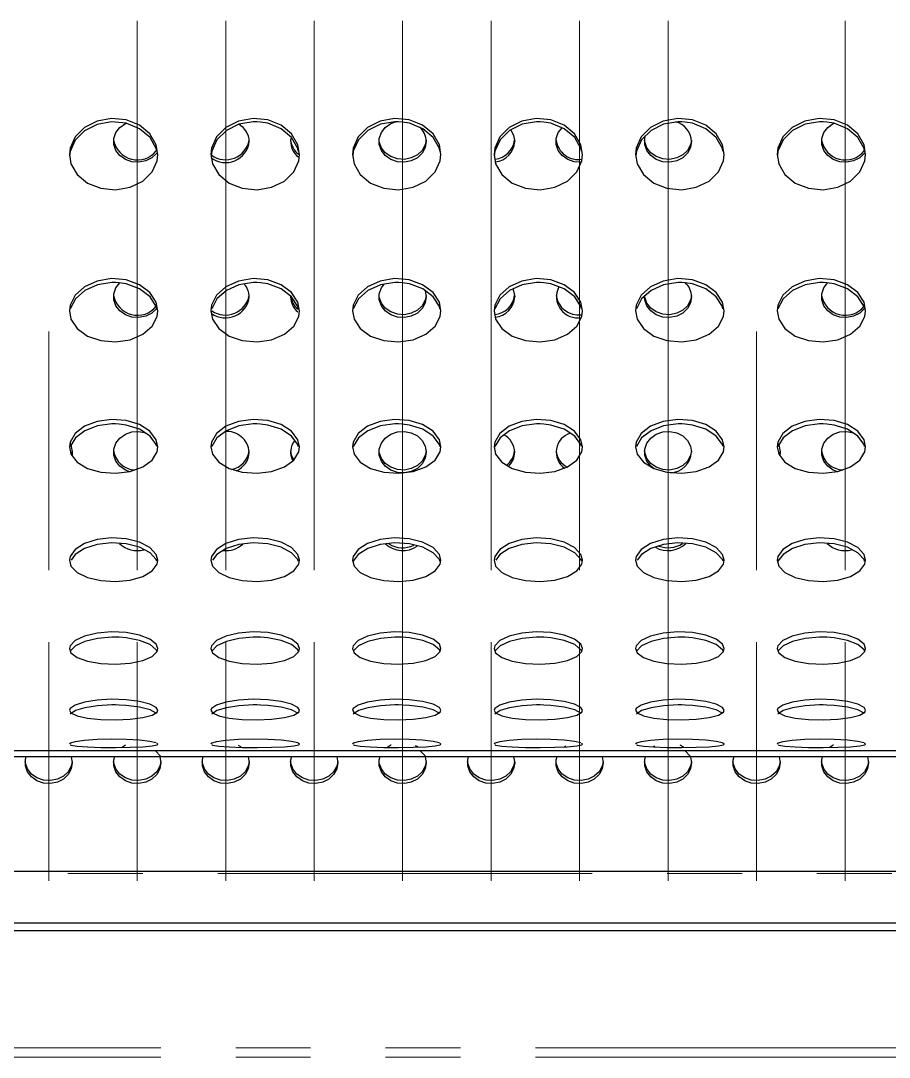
# Model space of a CAD drawing. Header units: millimetres. Extents: x 0 to 594, y 0 to 420.
# Drawn here: x 287.46 to 302.19, y 266.33 to 283.91 of the extents above; entities that cross this region are included whole.
import ezdxf

# ---------------------------------------------------------------- set-up
doc = ezdxf.new("R2010")
doc.units = ezdxf.units.MM
doc.linetypes.add('CENTERX2', pattern=[20.32, 12.7, -2.54, 2.54, -2.54])
doc.linetypes.add('PHANTOM', pattern=[12.7, 6.35, -1.27, 1.27, -1.27, 1.27, -1.27])

msp = doc.modelspace()

# ---------------------------------------------------------------- hatches: boundary and pattern name
at = {"linetype": 'Continuous', "lineweight": 18}
h = msp.add_hatch(dxfattribs=at)
h.set_pattern_fill('ANSI31', color=256, angle=90, style=0)
h.paths.add_polyline_path([(327.9361, 271.4322), (327.9361, 271.5322), (277.9361, 271.5322), (277.9361, 271.4322)], flags=0)

# ---------------------------------------------------------------- linework, layer by layer
at = {"color": 7, "linetype": 'CENTERX2', "lineweight": 18, "ltscale": 2}
for p, q in [((289.4361, 274.5915), (289.4361, 283.9063)), ((290.9361, 274.5915), (290.9361, 283.9063)), ((292.4361, 274.5915), (292.4361, 283.9063)), ((293.9361, 269.3247), (293.9361, 283.9063)), ((295.4361, 274.5915), (295.4361, 283.9063)), ((296.9361, 274.5915), (296.9361, 283.9063)), ((298.4361, 269.3247), (298.4361, 283.9063)), ((301.4361, 274.5915), (301.4361, 283.9063)), ((287.9361, 274.5915), (287.9361, 278.6395)), ((299.9361, 274.5915), (299.9361, 278.6395)), ((287.9361, 269.3247), (287.9361, 273.3726)), ((289.4361, 269.3247), (289.4361, 273.3726)), ((290.9361, 269.3247), (290.9361, 273.3726)), ((292.4361, 269.3247), (292.4361, 273.3726)), ((295.4361, 269.3247), (295.4361, 273.3726)), ((296.9361, 269.3247), (296.9361, 273.3726)), ((299.9361, 269.3247), (299.9361, 273.3726)), ((301.4361, 269.3247), (301.4361, 273.3726))]:
    msp.add_line(p, q, dxfattribs=at)
at = {"color": 7, "linetype": 'Continuous', "lineweight": 25}
for p, q in [((288.3351, 276.6155), (288.3237, 276.5528)), ((300.3351, 276.6155), (300.3237, 276.5528)), ((288.3361, 276.5915), (288.3321, 276.5421)), ((300.3361, 276.5915), (300.3321, 276.5421)), ((277.9361, 271.5322), (327.9361, 271.5322)), ((289.7861, 271.644), (289.7674, 271.6579)), ((292.1861, 271.644), (292.1674, 271.6579)), ((294.5861, 271.644), (294.5674, 271.6579)), ((296.6818, 271.5958), (296.7038, 271.6106)), ((296.9861, 271.644), (296.9674, 271.6579)), ((298.1817, 271.5957), (298.2114, 271.6152)), ((299.3861, 271.644), (299.3674, 271.6579)), ((301.7861, 271.644), (301.7674, 271.6579)), ((277.9361, 271.4322), (327.9361, 271.4322)), ((327.721, 269.4799), (278.1512, 269.4799)), ((277.9361, 268.6111), (327.9361, 268.6111)), ((277.9361, 268.4794), (327.9361, 268.4794))]:
    msp.add_line(p, q, dxfattribs=at)
at = {"color": 8, "linetype": 'PHANTOM', "lineweight": 18}
for p, q in [((278.1011, 269.4494), (327.771, 269.4494)), ((327.9361, 266.4927), (277.9361, 266.4927)), ((327.9361, 266.333), (277.9361, 266.333))]:
    msp.add_line(p, q, dxfattribs=at)
at = {"color": 7, "linetype": 'Continuous', "lineweight": 25, "flags": 128}
for points in [[(289.7861, 281.6376), (289.7593, 281.8005), (289.6525, 281.9862), (289.4758, 282.1337), (289.2496, 282.2253), (288.9997, 282.2501), (288.7546, 282.2057), (288.5412, 282.0977), (288.3828, 281.9383), (288.2976, 281.7459), (288.2861, 281.6377)], [(292.1861, 281.6376), (292.1593, 281.8005), (292.0525, 281.9862), (291.8758, 282.1337), (291.6496, 282.2253), (291.3997, 282.2501), (291.1546, 282.2057), (290.9412, 282.0977), (290.7828, 281.9383), (290.6976, 281.7459), (290.6861, 281.6377)], [(294.5861, 281.6376), (294.5593, 281.8005), (294.4525, 281.9862), (294.2758, 282.1337), (294.0496, 282.2253), (293.7997, 282.2501), (293.5546, 282.2057), (293.3412, 282.0977), (293.1828, 281.9383), (293.0976, 281.7459), (293.0861, 281.6377)], [(296.9861, 281.6376), (296.9593, 281.8005), (296.8525, 281.9862), (296.6758, 282.1337), (296.4496, 282.2253), (296.1997, 282.2501), (295.9546, 282.2057), (295.7412, 282.0977), (295.5828, 281.9383), (295.4976, 281.7459), (295.4861, 281.6377)], [(299.3861, 281.6376), (299.3593, 281.8005), (299.2525, 281.9862), (299.0758, 282.1337), (298.8496, 282.2253), (298.5997, 282.2501), (298.3546, 282.2057), (298.1412, 282.0977), (297.9828, 281.9383), (297.8976, 281.7459), (297.8861, 281.6377)], [(301.7861, 281.6376), (301.7593, 281.8005), (301.6525, 281.9862), (301.4758, 282.1337), (301.2496, 282.2253), (300.9997, 282.2501), (300.7546, 282.2057), (300.5412, 282.0977), (300.3828, 281.9383), (300.2976, 281.7459), (300.2861, 281.6377)], [(289.7676, 281.6921), (289.76, 281.7393), (289.6537, 281.9266), (289.4767, 282.0756), (289.2503, 282.1679), (289.0009, 282.1931), (288.7566, 282.1491), (288.5437, 282.0417), (288.3849, 281.8829), (288.2984, 281.6901), (288.29, 281.6139)], [(289.7763, 281.6738), (289.7666, 281.6606), (289.6855, 281.5839), (289.5822, 281.5315), (289.466, 281.5082), (289.3471, 281.516), (289.2361, 281.5543), (289.1428, 281.6195), (289.0757, 281.706), (289.0405, 281.806), (289.0405, 281.9107), (289.0757, 282.0107), (289.1428, 282.0972), (289.2361, 282.1625), (289.2539, 282.171)], [(292.1676, 281.6921), (292.16, 281.7393), (292.0537, 281.9266), (291.8767, 282.0756), (291.6503, 282.1679), (291.5287, 282.189), (291.4669, 282.1932), (291.405, 282.1932), (291.1608, 282.1505), (290.9475, 282.0444), (290.7874, 281.8865), (290.6993, 281.6942), (290.6901, 281.6133)], [(294.5676, 281.6921), (294.56, 281.7393), (294.4537, 281.9266), (294.2767, 282.0756), (294.0503, 282.1679), (293.9287, 282.189), (293.8669, 282.1932), (293.805, 282.1932), (293.5608, 282.1505), (293.3475, 282.0444), (293.1874, 281.8865), (293.0993, 281.6942), (293.0901, 281.6133)], [(294.3361, 281.8584), (294.3183, 281.7549), (294.2666, 281.6606), (294.1855, 281.5839), (294.0822, 281.5315), (293.966, 281.5082), (293.8471, 281.516), (293.7361, 281.5543), (293.6428, 281.6195), (293.5757, 281.706), (293.5405, 281.806), (293.5405, 281.9107), (293.5757, 282.0107), (293.6428, 282.0972), (293.7361, 282.1625), (293.8158, 282.1932)], [(296.9676, 281.6921), (296.96, 281.7393), (296.8537, 281.9266), (296.6767, 282.0756), (296.4503, 282.1679), (296.3287, 282.189), (296.2669, 282.1932), (296.205, 282.1932), (295.9608, 282.1505), (295.7475, 282.0444), (295.5874, 281.8865), (295.4993, 281.6942), (295.4901, 281.6133)], [(295.7678, 282.0545), (295.8183, 281.9619), (295.8361, 281.8584)], [(296.9679, 281.5084), (296.966, 281.5082), (296.8471, 281.516), (296.7361, 281.5543), (296.6428, 281.6195), (296.5757, 281.706), (296.5405, 281.806), (296.5405, 281.9107), (296.5757, 282.0107), (296.6384, 282.0929)], [(299.3676, 281.6921), (299.36, 281.7393), (299.2537, 281.9266), (299.0767, 282.0756), (298.8503, 282.1679), (298.7287, 282.189), (298.6669, 282.1932), (298.605, 282.1932), (298.3608, 282.1505), (298.1475, 282.0444), (297.9874, 281.8865), (297.8993, 281.6942), (297.8901, 281.6133)], [(301.7676, 281.6921), (301.76, 281.7393), (301.6537, 281.9266), (301.4767, 282.0756), (301.2503, 282.1679), (301.1287, 282.189), (301.0669, 282.1932), (301.005, 282.1932), (300.7608, 282.1505), (300.5475, 282.0444), (300.3874, 281.8865), (300.2993, 281.6942), (300.2901, 281.6133)], [(301.7763, 281.6738), (301.7666, 281.6606), (301.6855, 281.5839), (301.5822, 281.5315), (301.466, 281.5082), (301.3471, 281.516), (301.2361, 281.5543), (301.1428, 281.6195), (301.0757, 281.706), (301.0405, 281.806), (301.0405, 281.9107), (301.0757, 282.0107), (301.1428, 282.0972), (301.2361, 282.1625), (301.2539, 282.171)], [(294.3351, 281.8823), (294.3183, 281.8028), (294.2666, 281.7085), (294.1855, 281.6318), (294.0822, 281.5794), (293.966, 281.5561), (293.8471, 281.564), (293.7361, 281.6022), (293.6428, 281.6674), (293.5757, 281.7539), (293.5405, 281.8539), (293.537, 281.8823)], [(298.8351, 281.8823), (298.8183, 281.8028), (298.7666, 281.7085), (298.6855, 281.6318), (298.5822, 281.5794), (298.466, 281.5561), (298.3471, 281.564), (298.2361, 281.6022), (298.1428, 281.6674), (298.0757, 281.7539), (298.0405, 281.8539), (298.037, 281.8823)], [(298.8361, 281.8584), (298.8183, 281.7549), (298.7666, 281.6606), (298.6855, 281.5839), (298.5822, 281.5315), (298.466, 281.5082), (298.3471, 281.516), (298.2361, 281.5543), (298.1428, 281.6195), (298.0757, 281.706), (298.0405, 281.806), (298.0405, 281.9107), (298.0535, 281.961)], [(288.2861, 281.6377), (288.3126, 281.4774), (288.4183, 281.2968), (288.5932, 281.1549), (288.8179, 281.0668), (289.0681, 281.042), (289.3153, 281.0837), (289.5306, 281.1875), (289.6896, 281.3421), (289.7746, 281.5306), (289.7861, 281.6376)], [(290.6861, 281.6377), (290.7126, 281.4774), (290.8183, 281.2968), (290.9932, 281.1549), (291.2179, 281.0668), (291.4681, 281.042), (291.7153, 281.0837), (291.9306, 281.1875), (292.0896, 281.3421), (292.1746, 281.5306), (292.1861, 281.6376)], [(293.0861, 281.6377), (293.1126, 281.4774), (293.2183, 281.2968), (293.3932, 281.1549), (293.6179, 281.0668), (293.8681, 281.042), (294.1153, 281.0837), (294.3306, 281.1875), (294.4896, 281.3421), (294.5746, 281.5306), (294.5861, 281.6376)], [(295.4861, 281.6377), (295.5126, 281.4774), (295.6183, 281.2968), (295.7932, 281.1549), (296.0179, 281.0668), (296.2681, 281.042), (296.5153, 281.0837), (296.7306, 281.1875), (296.8896, 281.3421), (296.9746, 281.5306), (296.9861, 281.6376)], [(297.8861, 281.6377), (297.9126, 281.4774), (298.0183, 281.2968), (298.1932, 281.1549), (298.4179, 281.0668), (298.6681, 281.042), (298.9153, 281.0837), (299.1306, 281.1875), (299.2896, 281.3421), (299.3746, 281.5306), (299.3861, 281.6376)], [(300.2861, 281.6377), (300.3126, 281.4774), (300.4183, 281.2968), (300.5932, 281.1549), (300.8179, 281.0668), (301.0681, 281.042), (301.3153, 281.0837), (301.5306, 281.1875), (301.6896, 281.3421), (301.7746, 281.5306), (301.7861, 281.6376)], [(289.7861, 278.9881), (289.7593, 279.1327), (289.6525, 279.298), (289.4758, 279.4295), (289.2496, 279.5112), (288.9997, 279.5334), (288.7546, 279.4937), (288.5412, 279.3973), (288.3828, 279.2554), (288.2976, 279.0842), (288.2861, 278.9882)], [(289.7676, 279.0192), (289.76, 279.0611), (289.6537, 279.2277), (289.4767, 279.3606), (289.2503, 279.443), (289.1287, 279.4618), (289.0669, 279.4656), (289.005, 279.4656), (288.7608, 279.4274), (288.5475, 279.3328), (288.3874, 279.192), (288.2993, 279.021), (288.2991, 279.0192)], [(289.7628, 279.0224), (289.6855, 278.9504), (289.5822, 278.8981), (289.466, 278.8748), (289.3471, 278.8826), (289.2361, 278.9209), (289.1428, 278.9861), (289.0757, 279.0726), (289.0405, 279.1726), (289.0405, 279.2773), (289.0757, 279.3773), (289.1418, 279.4628)], [(292.1861, 278.9881), (292.1593, 279.1327), (292.0525, 279.298), (291.8758, 279.4295), (291.6496, 279.5112), (291.3997, 279.5334), (291.1546, 279.4937), (290.9412, 279.3973), (290.7828, 279.2554), (290.6976, 279.0842), (290.6861, 278.9882)], [(292.1677, 279.0192), (292.16, 279.0611), (292.0537, 279.2277), (291.8767, 279.3606), (291.6503, 279.443), (291.5287, 279.4618), (291.4669, 279.4656), (291.405, 279.4656), (291.1608, 279.4274), (290.9475, 279.3328), (290.7874, 279.192), (290.6993, 279.021), (290.6991, 279.0192)], [(294.5861, 278.9881), (294.5593, 279.1327), (294.4525, 279.298), (294.2758, 279.4295), (294.0496, 279.5112), (293.7997, 279.5334), (293.5546, 279.4937), (293.3412, 279.3973), (293.1828, 279.2554), (293.0976, 279.0842), (293.0861, 278.9882)], [(294.5676, 279.0192), (294.56, 279.0611), (294.4537, 279.2277), (294.2767, 279.3606), (294.0503, 279.443), (293.9287, 279.4618), (293.8669, 279.4656), (293.805, 279.4656), (293.5608, 279.4274), (293.3475, 279.3328), (293.1874, 279.192), (293.0993, 279.021), (293.0991, 279.0192)], [(294.3361, 279.225), (294.3183, 279.1215), (294.2666, 279.0272), (294.1855, 278.9504), (294.0822, 278.8981), (293.966, 278.8748), (293.8471, 278.8826), (293.7361, 278.9209), (293.6428, 278.9861), (293.5757, 279.0726), (293.5405, 279.1726), (293.5405, 279.2773), (293.5757, 279.3773), (293.6219, 279.4423)], [(296.9861, 278.9881), (296.9593, 279.1327), (296.8525, 279.298), (296.6758, 279.4295), (296.4496, 279.5112), (296.1997, 279.5334), (295.9546, 279.4937), (295.7412, 279.3973), (295.5828, 279.2554), (295.4976, 279.0842), (295.4861, 278.9882)], [(296.9676, 279.0192), (296.96, 279.0611), (296.8537, 279.2277), (296.6767, 279.3606), (296.4503, 279.443), (296.3287, 279.4618), (296.2669, 279.4656), (296.205, 279.4656), (295.9608, 279.4274), (295.7475, 279.3328), (295.5874, 279.192), (295.4993, 279.021), (295.4991, 279.0192)], [(299.3861, 278.9881), (299.3593, 279.1327), (299.2525, 279.298), (299.0758, 279.4295), (298.8496, 279.5112), (298.5997, 279.5334), (298.3546, 279.4937), (298.1412, 279.3973), (297.9828, 279.2554), (297.8976, 279.0842), (297.8861, 278.9882)], [(299.3676, 279.0192), (299.36, 279.0611), (299.2537, 279.2277), (299.0767, 279.3606), (298.8503, 279.443), (298.7287, 279.4618), (298.6669, 279.4656), (298.605, 279.4656), (298.3608, 279.4274), (298.1475, 279.3328), (297.9874, 279.192), (297.8993, 279.021), (297.8991, 279.0192)], [(301.7861, 278.9881), (301.7593, 279.1327), (301.6525, 279.298), (301.4758, 279.4295), (301.2496, 279.5112), (300.9997, 279.5334), (300.7546, 279.4937), (300.5412, 279.3973), (300.3828, 279.2554), (300.2976, 279.0842), (300.2861, 278.9882)], [(301.7677, 279.0192), (301.76, 279.0611), (301.6537, 279.2277), (301.4767, 279.3606), (301.2503, 279.443), (301.1287, 279.4618), (301.0669, 279.4656), (301.005, 279.4656), (300.7608, 279.4274), (300.5475, 279.3328), (300.3874, 279.192), (300.2993, 279.021), (300.2991, 279.0192)], [(301.7628, 279.0224), (301.6855, 278.9504), (301.5822, 278.8981), (301.466, 278.8748), (301.3471, 278.8826), (301.2361, 278.9209), (301.1428, 278.9861), (301.0757, 279.0726), (301.0405, 279.1726), (301.0405, 279.2773), (301.0757, 279.3773), (301.1418, 279.4628)], [(294.3351, 279.2489), (294.3183, 279.1694), (294.2666, 279.0751), (294.1855, 278.9983), (294.0822, 278.946), (293.966, 278.9227), (293.8471, 278.9305), (293.7361, 278.9688), (293.6428, 279.034), (293.5757, 279.1205), (293.5405, 279.2205), (293.537, 279.2489)], [(294.3162, 279.3341), (294.3183, 279.3285), (294.3361, 279.225)], [(295.806, 279.3586), (295.8183, 279.3285), (295.8361, 279.225)], [(298.8351, 279.2489), (298.8183, 279.1694), (298.7666, 279.0751), (298.6855, 278.9983), (298.5822, 278.946), (298.466, 278.9227), (298.3471, 278.9305), (298.2361, 278.9688), (298.1428, 279.034), (298.0757, 279.1205), (298.0405, 279.2205), (298.0376, 279.2418)], [(298.8361, 279.225), (298.8183, 279.1215), (298.7666, 279.0272), (298.6855, 278.9504), (298.5822, 278.8981), (298.466, 278.8748), (298.3471, 278.8826), (298.2361, 278.9209), (298.1428, 278.9861), (298.0757, 279.0726), (298.0405, 279.1726), (298.0361, 279.225)], [(288.2861, 278.9882), (288.3126, 278.8461), (288.4183, 278.6864), (288.5932, 278.5612), (288.8179, 278.4836), (289.0681, 278.4617), (289.3153, 278.4984), (289.5306, 278.5899), (289.6896, 278.7265), (289.7746, 278.8933), (289.7861, 278.9881)], [(290.6861, 278.9882), (290.7126, 278.8461), (290.8183, 278.6864), (290.9932, 278.5612), (291.2179, 278.4836), (291.4681, 278.4617), (291.7153, 278.4984), (291.9306, 278.5899), (292.0896, 278.7265), (292.1746, 278.8933), (292.1861, 278.9881)], [(293.0861, 278.9882), (293.1126, 278.8461), (293.2183, 278.6864), (293.3932, 278.5612), (293.6179, 278.4836), (293.8681, 278.4617), (294.1153, 278.4984), (294.3306, 278.5899), (294.4896, 278.7265), (294.5746, 278.8933), (294.5861, 278.9881)], [(295.4861, 278.9882), (295.5126, 278.8461), (295.6183, 278.6864), (295.7932, 278.5612), (296.0179, 278.4836), (296.2681, 278.4617), (296.5153, 278.4984), (296.7306, 278.5899), (296.8896, 278.7265), (296.9746, 278.8933), (296.9861, 278.9881)], [(297.8861, 278.9882), (297.9126, 278.8461), (298.0183, 278.6864), (298.1932, 278.5612), (298.4179, 278.4836), (298.6681, 278.4617), (298.9153, 278.4984), (299.1306, 278.5899), (299.2896, 278.7265), (299.3746, 278.8933), (299.3861, 278.9881)], [(300.2861, 278.9882), (300.3126, 278.8461), (300.4183, 278.6864), (300.5932, 278.5612), (300.8179, 278.4836), (301.0681, 278.4617), (301.3153, 278.4984), (301.5306, 278.5899), (301.6896, 278.7265), (301.7746, 278.8933), (301.7861, 278.9881)], [(289.7861, 276.6801), (289.7593, 276.8036), (289.6525, 276.9451), (289.4758, 277.0581), (289.2496, 277.1284), (288.9997, 277.1475), (288.7546, 277.1134), (288.5412, 277.0305), (288.3828, 276.9086), (288.2976, 276.7621), (288.2861, 276.6801)], [(292.1861, 276.6801), (292.1593, 276.8036), (292.0525, 276.9451), (291.8758, 277.0581), (291.6496, 277.1284), (291.3997, 277.1475), (291.1546, 277.1134), (290.9412, 277.0305), (290.7828, 276.9086), (290.6976, 276.7621), (290.6861, 276.6801)], [(294.5861, 276.6801), (294.5593, 276.8036), (294.4525, 276.9451), (294.2758, 277.0581), (294.0496, 277.1284), (293.7997, 277.1475), (293.5546, 277.1134), (293.3412, 277.0305), (293.1828, 276.9086), (293.0976, 276.7621), (293.0861, 276.6801)], [(296.9861, 276.6801), (296.9593, 276.8036), (296.8525, 276.9451), (296.6758, 277.0581), (296.4496, 277.1284), (296.1997, 277.1475), (295.9546, 277.1134), (295.7412, 277.0305), (295.5828, 276.9086), (295.4976, 276.7621), (295.4861, 276.6801)], [(299.3861, 276.6801), (299.3593, 276.8036), (299.2525, 276.9451), (299.0758, 277.0581), (298.8496, 277.1284), (298.5997, 277.1475), (298.3546, 277.1134), (298.1412, 277.0305), (297.9828, 276.9086), (297.8976, 276.7621), (297.8861, 276.6801)], [(301.7861, 276.6801), (301.7593, 276.8036), (301.6525, 276.9451), (301.4758, 277.0581), (301.2496, 277.1284), (300.9997, 277.1475), (300.7546, 277.1134), (300.5412, 277.0305), (300.3828, 276.9086), (300.2976, 276.7621), (300.2861, 276.6801)], [(289.7677, 276.6871), (289.76, 276.723), (289.6537, 276.8657), (289.4767, 276.9798), (289.2503, 277.0507), (289.1287, 277.0669), (289.0669, 277.0702), (289.005, 277.0702), (288.7608, 277.0373), (288.5475, 276.9559), (288.3874, 276.8351), (288.2993, 276.6887), (288.2991, 276.6872)], [(292.1677, 276.6871), (292.16, 276.723), (292.0537, 276.8657), (291.8767, 276.9798), (291.6503, 277.0507), (291.5287, 277.0669), (291.4669, 277.0702), (291.405, 277.0702), (291.1608, 277.0373), (290.9475, 276.9559), (290.7874, 276.8351), (290.6993, 276.6887), (290.6991, 276.6872)], [(294.5677, 276.6871), (294.56, 276.723), (294.4537, 276.8657), (294.2767, 276.9798), (294.0503, 277.0507), (293.9287, 277.0669), (293.8669, 277.0702), (293.805, 277.0702), (293.5608, 277.0373), (293.3475, 276.9559), (293.1874, 276.8351), (293.0993, 276.6887), (293.0991, 276.6872)], [(296.9677, 276.6871), (296.96, 276.723), (296.8537, 276.8657), (296.6767, 276.9798), (296.4503, 277.0507), (296.3287, 277.0669), (296.2669, 277.0702), (296.205, 277.0702), (295.9608, 277.0373), (295.7475, 276.9559), (295.5874, 276.8351), (295.4993, 276.6887), (295.4991, 276.6872)], [(299.3677, 276.6871), (299.36, 276.723), (299.2537, 276.8657), (299.0767, 276.9798), (298.8503, 277.0507), (298.7287, 277.0669), (298.6669, 277.0702), (298.605, 277.0702), (298.3608, 277.0373), (298.1475, 276.9559), (297.9874, 276.8351), (297.8993, 276.6887), (297.8991, 276.6872)], [(301.7677, 276.6871), (301.76, 276.723), (301.6537, 276.8657), (301.4767, 276.9798), (301.2503, 277.0507), (301.1287, 277.0669), (301.0669, 277.0702), (301.005, 277.0702), (300.7608, 277.0373), (300.5475, 276.9559), (300.3874, 276.8351), (300.2993, 276.6887), (300.2991, 276.6872)], [(289.3102, 276.2583), (289.2361, 276.2875), (289.1428, 276.3527), (289.0757, 276.4392), (289.0405, 276.5392), (289.0405, 276.6439), (289.0757, 276.7439), (289.1428, 276.8304), (289.2361, 276.8956), (289.3471, 276.9339), (289.466, 276.9417), (289.5822, 276.9184), (289.5833, 276.918)], [(294.3361, 276.5915), (294.3183, 276.4881), (294.2666, 276.3938), (294.1855, 276.317), (294.0822, 276.2647), (293.966, 276.2414), (293.8471, 276.2492), (293.7361, 276.2875), (293.6428, 276.3527), (293.5757, 276.4392), (293.5405, 276.5392), (293.5405, 276.6439), (293.5757, 276.7439), (293.6428, 276.8304), (293.7361, 276.8956), (293.8471, 276.9339), (293.966, 276.9417), (294.0822, 276.9184), (294.1855, 276.8661), (294.2666, 276.7893), (294.3183, 276.695), (294.3361, 276.5915)], [(298.1995, 276.3084), (298.1428, 276.3527), (298.0757, 276.4392), (298.0405, 276.5392), (298.0405, 276.6439), (298.0757, 276.7439), (298.1428, 276.8304), (298.2361, 276.8956), (298.3471, 276.9339), (298.466, 276.9417), (298.5822, 276.9184), (298.6855, 276.8661), (298.7666, 276.7893), (298.8183, 276.695), (298.8361, 276.5915), (298.8361, 276.5915)], [(301.3102, 276.2583), (301.2361, 276.2875), (301.1428, 276.3527), (301.0757, 276.4392), (301.0405, 276.5392), (301.0405, 276.6439), (301.0757, 276.7439), (301.1428, 276.8304), (301.2361, 276.8956), (301.3471, 276.9339), (301.466, 276.9417), (301.5822, 276.9184), (301.5833, 276.918)], [(288.2861, 276.6801), (288.3126, 276.5591), (288.4183, 276.4234), (288.5932, 276.3173), (288.8179, 276.2516), (289.0681, 276.2332), (289.3153, 276.2642), (289.5306, 276.3416), (289.6896, 276.4574), (289.7746, 276.5992), (289.7861, 276.6801)], [(288.3004, 276.7365), (288.3183, 276.695), (288.3361, 276.5915)], [(290.6861, 276.6801), (290.7126, 276.5591), (290.8183, 276.4234), (290.9932, 276.3173), (291.2179, 276.2516), (291.4681, 276.2332), (291.7153, 276.2642), (291.9306, 276.3416), (292.0896, 276.4574), (292.1746, 276.5992), (292.1861, 276.6801)], [(293.0861, 276.6801), (293.1126, 276.5591), (293.2183, 276.4234), (293.3932, 276.3173), (293.6179, 276.2516), (293.8681, 276.2332), (294.1153, 276.2642), (294.3306, 276.3416), (294.4896, 276.4574), (294.5746, 276.5992), (294.5861, 276.6801)], [(294.3351, 276.6155), (294.3183, 276.536), (294.2666, 276.4417), (294.1855, 276.3649), (294.0822, 276.3126), (293.966, 276.2893), (293.8471, 276.2971), (293.7361, 276.3354), (293.6428, 276.4006), (293.5757, 276.4871), (293.5405, 276.5871), (293.537, 276.6155)], [(295.4861, 276.6801), (295.5126, 276.5591), (295.6183, 276.4234), (295.7932, 276.3173), (296.0179, 276.2516), (296.2681, 276.2332), (296.5153, 276.2642), (296.7306, 276.3416), (296.8896, 276.4574), (296.9746, 276.5992), (296.9861, 276.6801)], [(297.8861, 276.6801), (297.9126, 276.5591), (298.0183, 276.4234), (298.1932, 276.3173), (298.4179, 276.2516), (298.6681, 276.2332), (298.9153, 276.2642), (299.1306, 276.3416), (299.2896, 276.4574), (299.3746, 276.5992), (299.3861, 276.6801)], [(298.8351, 276.6155), (298.8183, 276.536), (298.7666, 276.4417), (298.6855, 276.3649), (298.5822, 276.3126), (298.466, 276.2893), (298.3471, 276.2971), (298.2361, 276.3354), (298.1428, 276.4006), (298.0757, 276.4871), (298.0405, 276.5871), (298.037, 276.6155)], [(300.2861, 276.6801), (300.3126, 276.5591), (300.4183, 276.4234), (300.5932, 276.3173), (300.8179, 276.2516), (301.0681, 276.2332), (301.3153, 276.2642), (301.5306, 276.3416), (301.6896, 276.4574), (301.7746, 276.5992), (301.7861, 276.6801)], [(300.3004, 276.7365), (300.3183, 276.695), (300.3361, 276.5915)], [(289.7861, 274.7584), (289.7593, 274.8585), (289.6525, 274.9736), (289.4758, 275.0658), (289.2496, 275.1233), (288.9997, 275.139), (288.7546, 275.111), (288.5412, 275.0432), (288.3828, 274.9438), (288.2976, 274.8248), (288.2861, 274.7585)], [(289.7677, 274.7414), (289.76, 274.7704), (289.6537, 274.8864), (289.4767, 274.9796), (289.2503, 275.0375), (289.0009, 275.0534), (288.7566, 275.0257), (288.5437, 274.9583), (288.3849, 274.8593), (288.3152, 274.7633)], [(292.1861, 274.7584), (292.1593, 274.8585), (292.0525, 274.9736), (291.8758, 275.0658), (291.6496, 275.1233), (291.3997, 275.139), (291.1546, 275.111), (290.9412, 275.0432), (290.7828, 274.9438), (290.6976, 274.8248), (290.6861, 274.7585)], [(292.1677, 274.7414), (292.16, 274.7704), (292.0537, 274.8864), (291.8767, 274.9796), (291.6503, 275.0375), (291.4009, 275.0534), (291.1566, 275.0257), (290.9437, 274.9583), (290.7849, 274.8593), (290.7152, 274.7633)], [(294.5861, 274.7584), (294.5593, 274.8585), (294.4525, 274.9736), (294.2758, 275.0658), (294.0496, 275.1233), (293.7997, 275.139), (293.5546, 275.111), (293.3412, 275.0432), (293.1828, 274.9438), (293.0976, 274.8248), (293.0861, 274.7585)], [(294.5677, 274.7414), (294.56, 274.7704), (294.4537, 274.8864), (294.2767, 274.9796), (294.0503, 275.0375), (293.8009, 275.0534), (293.5566, 275.0257), (293.3437, 274.9583), (293.1849, 274.8593), (293.0993, 274.7413)], [(296.9861, 274.7584), (296.9593, 274.8585), (296.8525, 274.9736), (296.6758, 275.0658), (296.4496, 275.1233), (296.1997, 275.139), (295.9546, 275.111), (295.7412, 275.0432), (295.5828, 274.9438), (295.4976, 274.8248), (295.4861, 274.7585)], [(296.9677, 274.7414), (296.96, 274.7704), (296.8537, 274.8864), (296.6767, 274.9796), (296.4503, 275.0375), (296.2009, 275.0534), (295.9566, 275.0257), (295.7437, 274.9583), (295.5849, 274.8593), (295.5152, 274.7633)], [(299.3861, 274.7584), (299.3593, 274.8585), (299.2525, 274.9736), (299.0758, 275.0658), (298.8496, 275.1233), (298.5997, 275.139), (298.3546, 275.111), (298.1412, 275.0432), (297.9828, 274.9438), (297.8976, 274.8248), (297.8861, 274.7585)], [(299.3677, 274.7414), (299.36, 274.7704), (299.2537, 274.8864), (299.0767, 274.9796), (298.8503, 275.0375), (298.6009, 275.0534), (298.3566, 275.0257), (298.1437, 274.9583), (297.9849, 274.8593), (297.9152, 274.7633)], [(301.7861, 274.7584), (301.7593, 274.8585), (301.6525, 274.9736), (301.4758, 275.0658), (301.2496, 275.1233), (300.9997, 275.139), (300.7546, 275.111), (300.5412, 275.0432), (300.3828, 274.9438), (300.2976, 274.8248), (300.2861, 274.7585)], [(301.7677, 274.7414), (301.76, 274.7704), (301.6537, 274.8864), (301.4767, 274.9796), (301.2503, 275.0375), (301.0009, 275.0534), (300.7566, 275.0257), (300.5437, 274.9583), (300.3849, 274.8593), (300.2993, 274.7413)], [(288.2861, 274.7585), (288.3126, 274.6608), (288.4183, 274.5517), (288.5932, 274.4668), (288.8179, 274.4144), (289.0681, 274.3997), (289.3153, 274.4244), (289.5306, 274.4863), (289.6896, 274.579), (289.7746, 274.6931), (289.7861, 274.7584)], [(290.6861, 274.7585), (290.7126, 274.6608), (290.8183, 274.5517), (290.9932, 274.4668), (291.2179, 274.4144), (291.4681, 274.3997), (291.7153, 274.4244), (291.9306, 274.4863), (292.0896, 274.579), (292.1746, 274.6931), (292.1861, 274.7584)], [(293.0861, 274.7585), (293.1126, 274.6608), (293.2183, 274.5517), (293.3932, 274.4668), (293.6179, 274.4144), (293.8681, 274.3997), (294.1153, 274.4244), (294.3306, 274.4863), (294.4896, 274.579), (294.5746, 274.6931), (294.5861, 274.7584)], [(295.4861, 274.7585), (295.5126, 274.6608), (295.6183, 274.5517), (295.7932, 274.4668), (296.0179, 274.4144), (296.2681, 274.3997), (296.5153, 274.4244), (296.7306, 274.4863), (296.8896, 274.579), (296.9746, 274.6931), (296.9861, 274.7584)], [(297.8861, 274.7585), (297.9126, 274.6608), (298.0183, 274.5517), (298.1932, 274.4668), (298.4179, 274.4144), (298.6681, 274.3997), (298.9153, 274.4244), (299.1306, 274.4863), (299.2896, 274.579), (299.3746, 274.6931), (299.3861, 274.7584)], [(300.2861, 274.7585), (300.3126, 274.6608), (300.4183, 274.5517), (300.5932, 274.4668), (300.8179, 274.4144), (301.0681, 274.3997), (301.3153, 274.4244), (301.5306, 274.4863), (301.6896, 274.579), (301.7746, 274.6931), (301.7861, 274.7584)], [(289.7861, 273.2606), (289.7593, 273.3352), (289.6525, 273.4216), (289.4758, 273.4912), (289.2496, 273.5349), (288.9997, 273.5468), (288.7546, 273.5255), (288.5412, 273.4741), (288.3828, 273.3992), (288.2976, 273.3101), (288.2861, 273.2606)], [(289.7677, 273.2197), (289.76, 273.2414), (289.6537, 273.3285), (289.4767, 273.3988), (289.2503, 273.4428), (289.1287, 273.4529), (289.0669, 273.4549), (289.005, 273.4549), (288.7608, 273.4345), (288.5475, 273.384), (288.3874, 273.3097), (288.2993, 273.2206), (288.2991, 273.2197)], [(292.1861, 273.2606), (292.1593, 273.3352), (292.0525, 273.4216), (291.8758, 273.4912), (291.6496, 273.5349), (291.3997, 273.5468), (291.1546, 273.5255), (290.9412, 273.4741), (290.7828, 273.3992), (290.6976, 273.3101), (290.6861, 273.2606)], [(292.1677, 273.2197), (292.16, 273.2414), (292.0537, 273.3285), (291.8767, 273.3988), (291.6503, 273.4428), (291.5287, 273.4529), (291.4669, 273.4549), (291.405, 273.4549), (291.1608, 273.4345), (290.9475, 273.384), (290.7874, 273.3097), (290.6993, 273.2206), (290.6991, 273.2197)], [(294.5861, 273.2606), (294.5593, 273.3352), (294.4525, 273.4216), (294.2758, 273.4912), (294.0496, 273.5349), (293.7997, 273.5468), (293.5546, 273.5255), (293.3412, 273.4741), (293.1828, 273.3992), (293.0976, 273.3101), (293.0861, 273.2606)], [(294.5677, 273.2197), (294.56, 273.2414), (294.4537, 273.3285), (294.2767, 273.3988), (294.0503, 273.4428), (293.9287, 273.4529), (293.8669, 273.4549), (293.805, 273.4549), (293.5608, 273.4345), (293.3475, 273.384), (293.1874, 273.3097), (293.1081, 273.2294)], [(296.9861, 273.2606), (296.9593, 273.3352), (296.8525, 273.4216), (296.6758, 273.4912), (296.4496, 273.5349), (296.1997, 273.5468), (295.9546, 273.5255), (295.7412, 273.4741), (295.5828, 273.3992), (295.4976, 273.3101), (295.4861, 273.2606)], [(296.9677, 273.2197), (296.96, 273.2414), (296.8537, 273.3285), (296.6767, 273.3988), (296.4503, 273.4428), (296.3287, 273.4529), (296.2669, 273.4549), (296.205, 273.4549), (295.9608, 273.4345), (295.7475, 273.384), (295.5874, 273.3097), (295.5081, 273.2294)], [(299.3861, 273.2606), (299.3593, 273.3352), (299.2525, 273.4216), (299.0758, 273.4912), (298.8496, 273.5349), (298.5997, 273.5468), (298.3546, 273.5255), (298.1412, 273.4741), (297.9828, 273.3992), (297.8976, 273.3101), (297.8861, 273.2606)], [(299.3677, 273.2197), (299.36, 273.2414), (299.2537, 273.3285), (299.0767, 273.3988), (298.8503, 273.4428), (298.7287, 273.4529), (298.6669, 273.4549), (298.605, 273.4549), (298.3608, 273.4345), (298.1475, 273.384), (297.9874, 273.3097), (297.8993, 273.2206), (297.8991, 273.2197)], [(301.7861, 273.2606), (301.7593, 273.3352), (301.6525, 273.4216), (301.4758, 273.4912), (301.2496, 273.5349), (300.9997, 273.5468), (300.7546, 273.5255), (300.5412, 273.4741), (300.3828, 273.3992), (300.2976, 273.3101), (300.2861, 273.2606)], [(301.7677, 273.2197), (301.76, 273.2414), (301.6537, 273.3285), (301.4767, 273.3988), (301.2503, 273.4428), (301.1287, 273.4529), (301.0669, 273.4549), (301.005, 273.4549), (300.7608, 273.4345), (300.5475, 273.384), (300.3874, 273.3097), (300.3081, 273.2294)], [(288.2861, 273.2606), (288.3126, 273.1882), (288.4183, 273.1079), (288.5932, 273.0458), (288.8179, 273.0077), (289.0681, 272.997), (289.3153, 273.015), (289.5306, 273.06), (289.6896, 273.1279), (289.7746, 273.2121), (289.7861, 273.2606)], [(290.6861, 273.2606), (290.7126, 273.1882), (290.8183, 273.1079), (290.9932, 273.0458), (291.2179, 273.0077), (291.4681, 272.997), (291.7153, 273.015), (291.9306, 273.06), (292.0896, 273.1279), (292.1746, 273.2121), (292.1861, 273.2606)], [(293.0861, 273.2606), (293.1126, 273.1882), (293.2183, 273.1079), (293.3932, 273.0458), (293.6179, 273.0077), (293.8681, 272.997), (294.1153, 273.015), (294.3306, 273.06), (294.4896, 273.1279), (294.5746, 273.2121), (294.5861, 273.2606)], [(295.4861, 273.2606), (295.5126, 273.1882), (295.6183, 273.1079), (295.7932, 273.0458), (296.0179, 273.0077), (296.2681, 272.997), (296.5153, 273.015), (296.7306, 273.06), (296.8896, 273.1279), (296.9746, 273.2121), (296.9861, 273.2606)], [(297.8861, 273.2606), (297.9126, 273.1882), (298.0183, 273.1079), (298.1932, 273.0458), (298.4179, 273.0077), (298.6681, 272.997), (298.9153, 273.015), (299.1306, 273.06), (299.2896, 273.1279), (299.3746, 273.2121), (299.3861, 273.2606)], [(300.2861, 273.2606), (300.3126, 273.1882), (300.4183, 273.1079), (300.5932, 273.0458), (300.8179, 273.0077), (301.0681, 272.997), (301.3153, 273.015), (301.5306, 273.06), (301.6896, 273.1279), (301.7746, 273.2121), (301.7861, 273.2606)], [(289.7861, 272.2157), (289.7593, 272.2634), (289.6525, 272.3195), (289.4758, 272.3652), (289.2496, 272.394), (288.9997, 272.4019), (288.7546, 272.3878), (288.5412, 272.3539), (288.3828, 272.3049), (288.2976, 272.2473), (288.2861, 272.2157)], [(292.1861, 272.2157), (292.1593, 272.2634), (292.0525, 272.3195), (291.8758, 272.3652), (291.6496, 272.394), (291.3997, 272.4019), (291.1546, 272.3878), (290.9412, 272.3539), (290.7828, 272.3049), (290.6976, 272.2473), (290.6861, 272.2157)], [(294.5861, 272.2157), (294.5593, 272.2634), (294.4525, 272.3195), (294.2758, 272.3652), (294.0496, 272.394), (293.7997, 272.4019), (293.5546, 272.3878), (293.3412, 272.3539), (293.1828, 272.3049), (293.0976, 272.2473), (293.0861, 272.2157)], [(296.9861, 272.2157), (296.9593, 272.2634), (296.8525, 272.3195), (296.6758, 272.3652), (296.4496, 272.394), (296.1997, 272.4019), (295.9546, 272.3878), (295.7412, 272.3539), (295.5828, 272.3049), (295.4976, 272.2473), (295.4861, 272.2157)], [(299.3861, 272.2157), (299.3593, 272.2634), (299.2525, 272.3195), (299.0758, 272.3652), (298.8496, 272.394), (298.5997, 272.4019), (298.3546, 272.3878), (298.1412, 272.3539), (297.9828, 272.3049), (297.8976, 272.2473), (297.8861, 272.2157)], [(301.7861, 272.2157), (301.7593, 272.2634), (301.6525, 272.3195), (301.4758, 272.3652), (301.2496, 272.394), (300.9997, 272.4019), (300.7546, 272.3878), (300.5412, 272.3539), (300.3828, 272.3049), (300.2976, 272.2473), (300.2861, 272.2157)], [(288.2861, 272.2157), (288.3126, 272.17), (288.4183, 272.12), (288.5932, 272.0819), (288.8179, 272.0588), (289.0681, 272.0524), (289.3153, 272.0632), (289.5306, 272.0906), (289.6896, 272.1324), (289.7746, 272.185), (289.7861, 272.2157)], [(289.7617, 272.1626), (289.76, 272.1657), (289.6537, 272.2222), (289.4767, 272.2683), (289.2503, 272.2974), (289.1287, 272.3041), (289.0669, 272.3055), (289.005, 272.3055), (288.7608, 272.2919), (288.5475, 272.2586), (288.3874, 272.2099), (288.2993, 272.1523), (288.2991, 272.1517)], [(290.6861, 272.2157), (290.7126, 272.17), (290.8183, 272.12), (290.9932, 272.0819), (291.2179, 272.0588), (291.4681, 272.0524), (291.7153, 272.0632), (291.9306, 272.0906), (292.0896, 272.1324), (292.1746, 272.185), (292.1861, 272.2157)], [(292.1617, 272.1626), (292.16, 272.1657), (292.0537, 272.2222), (291.8767, 272.2683), (291.6503, 272.2974), (291.5287, 272.3041), (291.4669, 272.3055), (291.405, 272.3055), (291.1608, 272.2919), (290.9475, 272.2586), (290.7874, 272.2099), (290.6993, 272.1523), (290.6991, 272.1517)], [(293.0861, 272.2157), (293.1126, 272.17), (293.2183, 272.12), (293.3932, 272.0819), (293.6179, 272.0588), (293.8681, 272.0524), (294.1153, 272.0632), (294.3306, 272.0906), (294.4896, 272.1324), (294.5746, 272.185), (294.5861, 272.2157)], [(294.5617, 272.1626), (294.56, 272.1657), (294.4537, 272.2222), (294.2767, 272.2683), (294.0503, 272.2974), (293.9287, 272.3041), (293.8669, 272.3055), (293.805, 272.3055), (293.5608, 272.2919), (293.3475, 272.2586), (293.1874, 272.2099), (293.0993, 272.1523), (293.0991, 272.1517)], [(295.4861, 272.2157), (295.5126, 272.17), (295.6183, 272.12), (295.7932, 272.0819), (296.0179, 272.0588), (296.2681, 272.0524), (296.5153, 272.0632), (296.7306, 272.0906), (296.8896, 272.1324), (296.9746, 272.185), (296.9861, 272.2157)], [(296.9617, 272.1626), (296.96, 272.1657), (296.8537, 272.2222), (296.6767, 272.2683), (296.4503, 272.2974), (296.3287, 272.3041), (296.2669, 272.3055), (296.205, 272.3055), (295.9608, 272.2919), (295.7475, 272.2586), (295.5874, 272.2099), (295.4993, 272.1523), (295.4991, 272.1517)], [(297.8861, 272.2157), (297.9126, 272.17), (298.0183, 272.12), (298.1932, 272.0819), (298.4179, 272.0588), (298.6681, 272.0524), (298.9153, 272.0632), (299.1306, 272.0906), (299.2896, 272.1324), (299.3746, 272.185), (299.3861, 272.2157)], [(299.3617, 272.1626), (299.36, 272.1657), (299.2537, 272.2222), (299.0767, 272.2683), (298.8503, 272.2974), (298.7287, 272.3041), (298.6669, 272.3055), (298.605, 272.3055), (298.3608, 272.2919), (298.1475, 272.2586), (297.9874, 272.2099), (297.8993, 272.1523), (297.8991, 272.1517)], [(300.2861, 272.2157), (300.3126, 272.17), (300.4183, 272.12), (300.5932, 272.0819), (300.8179, 272.0588), (301.0681, 272.0524), (301.3153, 272.0632), (301.5306, 272.0906), (301.6896, 272.1324), (301.7746, 272.185), (301.7861, 272.2157)], [(301.7617, 272.1626), (301.76, 272.1657), (301.6537, 272.2222), (301.4767, 272.2683), (301.2503, 272.2974), (301.1287, 272.3041), (301.0669, 272.3055), (301.005, 272.3055), (300.7608, 272.2919), (300.5475, 272.2586), (300.3874, 272.2099), (300.2993, 272.1523), (300.2991, 272.1517)], [(289.7593, 271.664), (289.6525, 271.6886), (289.4758, 271.7095), (289.2496, 271.723), (288.9997, 271.7268), (288.7546, 271.7201), (288.5412, 271.7042), (288.3828, 271.6821), (288.2976, 271.6571), (288.2861, 271.644)], [(292.1593, 271.664), (292.0525, 271.6886), (291.8758, 271.7095), (291.6496, 271.723), (291.3997, 271.7268), (291.1546, 271.7201), (290.9412, 271.7042), (290.7828, 271.6821), (290.6976, 271.6571), (290.6861, 271.644)], [(294.5593, 271.664), (294.4525, 271.6886), (294.2758, 271.7095), (294.0496, 271.723), (293.7997, 271.7268), (293.5546, 271.7201), (293.3412, 271.7042), (293.1828, 271.6821), (293.0976, 271.6571), (293.0861, 271.644)], [(296.9593, 271.664), (296.8525, 271.6886), (296.6758, 271.7095), (296.4496, 271.723), (296.1997, 271.7268), (295.9546, 271.7201), (295.7412, 271.7042), (295.5828, 271.6821), (295.4976, 271.6571), (295.4861, 271.644)], [(299.3593, 271.664), (299.2525, 271.6886), (299.0758, 271.7095), (298.8496, 271.723), (298.5997, 271.7268), (298.3546, 271.7201), (298.1412, 271.7042), (297.9828, 271.6821), (297.8976, 271.6571), (297.8861, 271.644)], [(301.7593, 271.664), (301.6525, 271.6886), (301.4758, 271.7095), (301.2496, 271.723), (300.9997, 271.7268), (300.7546, 271.7201), (300.5412, 271.7042), (300.3828, 271.6821), (300.2976, 271.6571), (300.2861, 271.644)], [(288.3047, 271.6313), (288.3126, 271.6259), (288.4183, 271.6072), (288.5932, 271.5939), (288.8179, 271.5863), (289.0681, 271.5842), (289.3153, 271.5877), (289.5306, 271.5969), (289.6896, 271.6117), (289.7746, 271.6318), (289.7861, 271.644), (289.7861, 271.644)], [(289.1697, 271.5867), (289.2361, 271.6288), (289.2384, 271.63)], [(290.7047, 271.6313), (290.7126, 271.6259), (290.8183, 271.6072), (290.9932, 271.5939), (291.2179, 271.5863), (291.4681, 271.5842), (291.7153, 271.5877), (291.9306, 271.5969), (292.0896, 271.6117), (292.1746, 271.6318), (292.1861, 271.644), (292.1861, 271.644)], [(291.1473, 271.6229), (291.1855, 271.5992), (291.1946, 271.5926)], [(293.1047, 271.6313), (293.1126, 271.6259), (293.2183, 271.6072), (293.3932, 271.5939), (293.6179, 271.5863), (293.8681, 271.5842), (294.1153, 271.5877), (294.3306, 271.5969), (294.4896, 271.6117), (294.5746, 271.6318), (294.5861, 271.644), (294.5861, 271.644)], [(293.6699, 271.5868), (293.7361, 271.6288), (293.743, 271.6322)], [(294.1506, 271.6211), (294.1855, 271.5992), (294.1899, 271.5961)], [(295.5047, 271.6313), (295.5126, 271.6259), (295.6183, 271.6072), (295.7932, 271.5939), (296.0179, 271.5863), (296.2681, 271.5842), (296.5153, 271.5877), (296.7306, 271.5969), (296.8896, 271.6117), (296.9746, 271.6318), (296.9861, 271.644), (296.9861, 271.644)], [(297.9047, 271.6313), (297.9126, 271.6259), (298.0183, 271.6072), (298.1932, 271.5939), (298.4179, 271.5863), (298.6681, 271.5842), (298.9153, 271.5877), (299.1306, 271.5969), (299.2896, 271.6117), (299.3746, 271.6318), (299.3861, 271.644), (299.3861, 271.644)], [(298.6366, 271.6285), (298.6855, 271.5992), (298.6982, 271.5899)], [(300.3047, 271.6313), (300.3126, 271.6259), (300.4183, 271.6072), (300.5932, 271.5939), (300.8179, 271.5863), (301.0681, 271.5842), (301.3153, 271.5877), (301.5306, 271.5969), (301.6896, 271.6117), (301.7746, 271.6318), (301.7861, 271.644), (301.7861, 271.644)], [(301.1697, 271.5867), (301.2361, 271.6288), (301.2384, 271.63)], [(288.3351, 271.3487), (288.3183, 271.2691), (288.2666, 271.1748), (288.1855, 271.0981), (288.0822, 271.0458), (287.966, 271.0225), (287.8471, 271.0303), (287.7361, 271.0686), (287.6428, 271.1338), (287.5757, 271.2203), (287.5405, 271.3203), (287.537, 271.3487)], [(288.3361, 271.3247), (288.3183, 271.2212), (288.2666, 271.1269), (288.1855, 271.0502), (288.0822, 270.9979), (287.966, 270.9746), (287.8471, 270.9824), (287.7361, 271.0206), (287.6428, 271.0859), (287.5757, 271.1724), (287.5405, 271.2724), (287.5405, 271.3771), (287.5553, 271.4322)], [(288.3169, 271.4322), (288.3183, 271.4282), (288.3361, 271.3247)], [(289.8351, 271.3487), (289.8183, 271.2691), (289.7666, 271.1748), (289.6855, 271.0981), (289.5822, 271.0458), (289.466, 271.0225), (289.3471, 271.0303), (289.2361, 271.0686), (289.1428, 271.1338), (289.0757, 271.2203), (289.0405, 271.3203), (289.037, 271.3487)], [(289.8361, 271.3247), (289.8183, 271.2212), (289.7666, 271.1269), (289.6855, 271.0502), (289.5822, 270.9979), (289.466, 270.9746), (289.3471, 270.9824), (289.2361, 271.0206), (289.1428, 271.0859), (289.0757, 271.1724), (289.0405, 271.2724), (289.0405, 271.3771), (289.0553, 271.4322)], [(289.8169, 271.4322), (289.8183, 271.4282), (289.8361, 271.3247)], [(291.3351, 271.3487), (291.3183, 271.2691), (291.2666, 271.1748), (291.1855, 271.0981), (291.0822, 271.0458), (290.966, 271.0225), (290.8471, 271.0303), (290.7361, 271.0686), (290.6428, 271.1338), (290.5757, 271.2203), (290.5405, 271.3203), (290.537, 271.3487)], [(291.3361, 271.3247), (291.3183, 271.2212), (291.2666, 271.1269), (291.1855, 271.0502), (291.0822, 270.9979), (290.966, 270.9746), (290.8471, 270.9824), (290.7361, 271.0206), (290.6428, 271.0859), (290.5757, 271.1724), (290.5405, 271.2724), (290.5405, 271.3771), (290.5553, 271.4322)], [(291.3169, 271.4322), (291.3183, 271.4282), (291.3361, 271.3247)], [(292.8351, 271.3487), (292.8183, 271.2691), (292.7666, 271.1748), (292.6855, 271.0981), (292.5822, 271.0458), (292.466, 271.0225), (292.3471, 271.0303), (292.2361, 271.0686), (292.1428, 271.1338), (292.0757, 271.2203), (292.0405, 271.3203), (292.037, 271.3487)], [(292.8361, 271.3247), (292.8183, 271.2212), (292.7666, 271.1269), (292.6855, 271.0502), (292.5822, 270.9979), (292.466, 270.9746), (292.3471, 270.9824), (292.2361, 271.0206), (292.1428, 271.0859), (292.0757, 271.1724), (292.0405, 271.2724), (292.0405, 271.3771), (292.0553, 271.4322)], [(292.8169, 271.4322), (292.8183, 271.4282), (292.8361, 271.3247)], [(294.3351, 271.3487), (294.3183, 271.2691), (294.2666, 271.1748), (294.1855, 271.0981), (294.0822, 271.0458), (293.966, 271.0225), (293.8471, 271.0303), (293.7361, 271.0686), (293.6428, 271.1338), (293.5757, 271.2203), (293.5405, 271.3203), (293.537, 271.3487)], [(294.3361, 271.3247), (294.3183, 271.2212), (294.2666, 271.1269), (294.1855, 271.0502), (294.0822, 270.9979), (293.966, 270.9746), (293.8471, 270.9824), (293.7361, 271.0206), (293.6428, 271.0859), (293.5757, 271.1724), (293.5405, 271.2724), (293.5405, 271.3771), (293.5553, 271.4322)], [(294.3169, 271.4322), (294.3183, 271.4282), (294.3361, 271.3247)], [(295.8351, 271.3487), (295.8183, 271.2691), (295.7666, 271.1748), (295.6855, 271.0981), (295.5822, 271.0458), (295.466, 271.0225), (295.3471, 271.0303), (295.2361, 271.0686), (295.1428, 271.1338), (295.0757, 271.2203), (295.0405, 271.3203), (295.037, 271.3487)], [(295.8361, 271.3247), (295.8183, 271.2212), (295.7666, 271.1269), (295.6855, 271.0502), (295.5822, 270.9979), (295.466, 270.9746), (295.3471, 270.9824), (295.2361, 271.0206), (295.1428, 271.0859), (295.0757, 271.1724), (295.0405, 271.2724), (295.0405, 271.3771), (295.0553, 271.4322)], [(295.8169, 271.4322), (295.8183, 271.4282), (295.8361, 271.3247)], [(297.3351, 271.3487), (297.3183, 271.2691), (297.2666, 271.1748), (297.1855, 271.0981), (297.0822, 271.0458), (296.966, 271.0225), (296.8471, 271.0303), (296.7361, 271.0686), (296.6428, 271.1338), (296.5757, 271.2203), (296.5405, 271.3203), (296.537, 271.3487)], [(297.3361, 271.3247), (297.3183, 271.2212), (297.2666, 271.1269), (297.1855, 271.0502), (297.0822, 270.9979), (296.966, 270.9746), (296.8471, 270.9824), (296.7361, 271.0206), (296.6428, 271.0859), (296.5757, 271.1724), (296.5405, 271.2724), (296.5405, 271.3771), (296.5553, 271.4322)], [(297.3169, 271.4322), (297.3183, 271.4282), (297.3361, 271.3247)], [(298.8351, 271.3487), (298.8183, 271.2691), (298.7666, 271.1748), (298.6855, 271.0981), (298.5822, 271.0458), (298.466, 271.0225), (298.3471, 271.0303), (298.2361, 271.0686), (298.1428, 271.1338), (298.0757, 271.2203), (298.0405, 271.3203), (298.037, 271.3487)], [(298.8361, 271.3247), (298.8183, 271.2212), (298.7666, 271.1269), (298.6855, 271.0502), (298.5822, 270.9979), (298.466, 270.9746), (298.3471, 270.9824), (298.2361, 271.0206), (298.1428, 271.0859), (298.0757, 271.1724), (298.0405, 271.2724), (298.0405, 271.3771), (298.0553, 271.4322)], [(298.8169, 271.4322), (298.8183, 271.4282), (298.8361, 271.3247)], [(300.3351, 271.3487), (300.3183, 271.2691), (300.2666, 271.1748), (300.1855, 271.0981), (300.0822, 271.0458), (299.966, 271.0225), (299.8471, 271.0303), (299.7361, 271.0686), (299.6428, 271.1338), (299.5757, 271.2203), (299.5405, 271.3203), (299.537, 271.3487)], [(300.3361, 271.3247), (300.3183, 271.2212), (300.2666, 271.1269), (300.1855, 271.0502), (300.0822, 270.9979), (299.966, 270.9746), (299.8471, 270.9824), (299.7361, 271.0206), (299.6428, 271.0859), (299.5757, 271.1724), (299.5405, 271.2724), (299.5405, 271.3771), (299.5553, 271.4322)], [(300.3169, 271.4322), (300.3183, 271.4282), (300.3361, 271.3247)], [(301.8351, 271.3487), (301.8183, 271.2691), (301.7666, 271.1748), (301.6855, 271.0981), (301.5822, 271.0458), (301.466, 271.0225), (301.3471, 271.0303), (301.2361, 271.0686), (301.1428, 271.1338), (301.0757, 271.2203), (301.0405, 271.3203), (301.037, 271.3487)], [(301.8361, 271.3247), (301.8183, 271.2212), (301.7666, 271.1269), (301.6855, 271.0502), (301.5822, 270.9979), (301.466, 270.9746), (301.3471, 270.9824), (301.2361, 271.0206), (301.1428, 271.0859), (301.0757, 271.1724), (301.0405, 271.2724), (301.0405, 271.3771), (301.0553, 271.4322)], [(301.8169, 271.4322), (301.8183, 271.4282), (301.8361, 271.3247)]]:
    msp.add_lwpolyline(points, dxfattribs=at)
at = {"color": 7, "linetype": 'Continuous', "lineweight": 25}
for centre, radius, start, end in [((290.9898, 281.8477), 0.3464, 1.77183, 61.0856), ((294.0037, 281.8532), 0.3324, 0.889, 48.67599), ((298.4748, 281.8406), 0.3617, 2.8159, 76.1334), ((289.4396, 281.9545), 0.409, 190.16938, 321.4275), ((290.9335, 281.9581), 0.4087, 234.58649, 349.31112), ((292.3649, 281.8597), 0.328, 167.63671, 235.11351), ((292.3733, 281.9138), 0.3378, 185.3478, 233.19058), ((295.4641, 281.9326), 0.3744, 276.3756, 352.28384), ((296.917, 281.9358), 0.3837, 188.01704, 279.32974), ((301.4396, 281.9545), 0.409, 190.16949, 321.42744), ((290.9328, 281.9071), 0.4061, 233.22916, 353.11297), ((295.4655, 281.8818), 0.3713, 276.40969, 356.38098), ((291.0076, 279.2208), 0.3285, 0.72169, 42.24358), ((298.5043, 279.22), 0.3318, 0.86274, 47.72707), ((289.4396, 279.3211), 0.409, 190.16771, 321.60101), ((290.9337, 279.3246), 0.4086, 235.33624, 349.31989), ((292.3724, 279.2801), 0.3369, 185.3176, 231.84966), ((295.4633, 279.2996), 0.3752, 275.25136, 352.23901), ((296.916, 279.302), 0.3828, 187.97594, 277.91726), ((296.9039, 279.2281), 0.359, 152.42332, 280.45937), ((301.4396, 279.3211), 0.409, 190.16782, 321.60096), ((290.9331, 279.2735), 0.4059, 234.35994, 353.12773), ((292.3704, 279.2308), 0.3344, 180.99371, 231.09439), ((295.4654, 279.2484), 0.3714, 276.3412, 356.37764), ((290.9544, 276.5611), 0.3828, 4.56834, 95.04478), ((292.3532, 276.5919), 0.3167, 141.11561, 207.45232), ((295.4894, 276.5807), 0.3469, 1.796, 61.74372), ((296.8742, 276.594), 0.3344, 106.14975, 234.87756), ((289.4094, 276.6656), 0.3758, 187.65798, 268.09058), ((290.9672, 276.6642), 0.3712, 280.69411, 352.46286), ((292.3573, 276.6418), 0.3214, 184.69543, 213.46497), ((295.4988, 276.6469), 0.3378, 306.06485, 354.67018), ((296.8807, 276.6493), 0.3454, 185.61208, 244.02815), ((301.4094, 276.6656), 0.3758, 187.65914, 268.08965), ((290.9848, 276.604), 0.3515, 291.89372, 357.96287), ((295.5048, 276.5964), 0.3313, 313.12932, 359.15882), ((298.462, 276.6166), 0.3749, 271.52661, 356.1638), ((289.4343, 275.3526), 0.4301, 225.82722, 285.38529), ((290.9388, 275.3545), 0.4312, 264.3439, 311.53527), ((293.9367, 275.3608), 0.438, 228.06672, 304.4769), ((293.9363, 275.4147), 0.4436, 238.31835, 295.35443), ((298.4354, 275.3589), 0.4364, 240.54283, 313.52267), ((298.4356, 275.4169), 0.4455, 249.49459, 303.14284), ((301.4343, 275.3526), 0.4301, 225.82711, 285.3854)]:
    msp.add_arc(centre, radius, start, end, dxfattribs=at)

doc.saveas('drawing.dxf')
